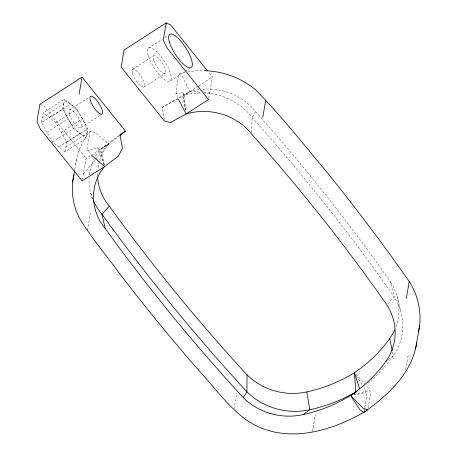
<?xml version="1.0" encoding="UTF-8"?>
<svg xmlns="http://www.w3.org/2000/svg" width="457" height="457" viewBox="0 0 457 457"><rect width="100%" height="100%" fill="white"/><g stroke="black" fill="none" stroke-linecap="round" stroke-linejoin="round"><path stroke-width="0.34" stroke-dasharray="2.29 1.71" d="M251.796 132.85L252.07 117.449L255.709 111.799A57.228 51.527 9.8 0 0 202.034 89.269M75.588 164.948C76.993 152.569 82.197 140.785 90.132 131.205L95.319 132.559L108.635 144.041A57.228 51.527 9.8 0 0 97.792 169.29M82.403 179.532L86.053 158.356L90.812 155.346M208.74 98.129L212.396 76.953L208.381 71.966M41.501 122.596L43.192 112.822L64.311 99.215L76.936 108.977L87.87 128.52L86.179 138.294L65.065 151.901L52.441 142.133L41.501 122.596L62.62 108.989L64.311 99.215M65.065 151.901L66.751 142.127L55.817 122.585L43.192 112.822M74.754 169.747L76.81 157.699M90.132 131.205L87.167 148.342L90.697 153.963M87.424 230.368L90.383 213.23M184.959 72.532L178.933 73.988L175.974 91.126L178.127 98.535M234.018 409.061L236.857 392.609M312.468 431.557L315.307 415.105M364.092 411.02L364.566 408.278M364.686 407.593L366.817 395.254L363.995 387.49M368.171 407.781L370.776 392.7L366.948 385.588L365.977 384.594M405.667 369.673L408.158 355.278M83.385 173.94L95.324 159.813M95.781 159.27L108.64 144.052L119.134 136.123M387.839 303.945L394.174 296.919L390.712 282.3A1927.723 1735.566 9.8 0 0 255.709 111.799M104.402 165.148L101.374 148.725L119.968 134.678M388.222 359.585L393.203 356.026A63.175 56.879 9.8 0 0 394.174 296.919A2029.183 1826.909 9.8 0 0 252.07 117.449A59.524 53.589 9.8 0 0 204.422 93.079M198.298 86.196L182.806 96.256L162.018 107.578L164.383 120.414M198.886 85.807L212.396 76.953M91.406 154.969L108.64 144.052L100.032 149.588A59.524 53.589 9.8 0 0 94.679 157.716M198.675 89.658A57.228 51.527 9.8 0 0 190.152 91.514L184.234 95.336L185.85 111.182M148.354 48.219L162.429 39.148M164.777 37.634L167.708 35.743M42.347 117.706L63.466 104.099M49.505 117.7L70.624 104.093M69.378 110.034L89.235 97.244M132.456 69.395L153.483 55.845M55.817 122.585L76.936 108.977M46.974 132.364L68.087 118.757M61.284 132.353L82.403 118.751M52.441 142.133L73.554 128.531L86.179 138.294M81.112 127.469L102.14 113.924M144.189 86.824L165.217 73.28M58.753 147.017L79.866 133.41M66.751 142.127L87.87 128.52M65.911 147.011L87.024 133.404M170.352 80.906L184.428 71.835M185.016 71.458L189.712 68.436M162.018 107.578L167.536 104.03L190.072 91.583L201.303 92.125M101.374 148.725L108.64 144.052M86.699 151.061L97.667 147.548L100.032 149.588L104.242 165.114M354.009 394.528L369.559 390.432M353.335 394.985L365.914 392.774M175.505 93.845L182.829 92.68L184.234 95.336A59.524 53.589 9.8 0 1 201.594 93.011M187.633 71.955L194.968 70.944L203.085 70.624M204.113 92.263L209.729 92.537M39.902 104.253L44.152 106.241L86.053 158.356M178.933 73.988L182.217 76.57L190.152 91.514M355.809 374.203L365.491 384.103M356.283 375.671L363.224 386.308M62.62 108.989L73.554 128.531M97.667 147.548L104.127 165.16M90.772 193.271L92.468 199.435M396.956 296.09L400.743 311.44M392.414 351.97L393.203 356.026A158.865 143.03 9.8 0 1 370.873 380.658M182.806 96.256L185.331 109.943M182.829 92.68L185.599 110.508M390.712 282.3A60.016 54.035 9.8 0 1 395.768 327.235M369.924 381.475A158.865 143.03 9.8 0 1 368.011 383.086M97.558 176.208A57.228 51.527 9.8 0 1 97.547 172.74M92.628 198.846A59.524 53.589 9.8 0 1 89.115 177.95M89.378 174.763A59.524 53.589 9.8 0 1 94.382 158.288M148.416 56.102A19.737 6.135 57.2 0 0 168.822 81.483A19.737 6.135 57.2 0 0 160.813 56.097A19.737 6.135 57.2 0 0 148.416 56.102M153.518 60.05A10.528 3.273 57.2 0 0 164.4 73.588A10.528 3.273 57.2 0 0 160.133 60.05A10.528 3.273 57.2 0 0 153.518 60.05M132.496 73.6A10.528 3.273 57.2 0 0 143.378 87.133A10.528 3.273 57.2 0 0 139.105 73.594A10.528 3.273 57.2 0 0 132.496 73.6M64.311 110.297A19.737 6.135 57.2 0 0 84.716 135.678A19.737 6.135 57.2 0 0 76.707 110.286A19.737 6.135 57.2 0 0 64.311 110.297M69.413 114.244A10.528 3.273 57.2 0 0 80.295 127.777A10.528 3.273 57.2 0 0 76.028 114.239A10.528 3.273 57.2 0 0 69.413 114.244"/><path stroke-width="0.69" d="M97.592 176.905A57.228 51.527 9.8 0 0 109.309 206.136A1927.723 1735.566 9.8 0 0 247.043 374.871L246.906 391.809L243.181 397.573A60.09 54.103 9.8 0 0 303.031 414.636A151.101 136.043 9.8 0 0 350.628 395.419L355.826 392.112M73.851 174.837C70.532 189.392 72.726 204.93 79.472 218.206C91.96 238.657 107.612 257.057 121.722 276.405C145.217 306.95 169.598 336.809 194.813 365.943C211.425 383.44 225.364 403.914 244.604 418.709C282.18 446.255 331.588 432.099 367.816 409.838L363.052 408.158L350.628 395.419M418.549 331.856C422.371 314.69 418.646 296.302 409.238 281.541C383.446 244.689 356.386 208.729 328.132 173.729C304.402 145.297 281.432 115.964 255.377 89.635C241.142 77.856 222.907 71.121 204.445 70.704M387.113 360.379L386.011 361.167A151.101 136.043 9.8 0 1 350.536 395.476L360.087 410.066L363.858 412.391C387.679 395.454 412.374 373.095 416.67 342.624M79.084 94.239L82.043 77.102L125.481 131.13L119.688 135.7M72.623 182.086L74.64 170.432M166.239 22.85L163.28 39.988L166.594 47.414L208.495 99.529L186.085 114.05L170.644 122.459L164.509 121.088L121.139 67.139L124.098 50.002L166.239 22.85L170.495 24.838L207.489 70.852M262.775 117.38L265.734 100.243M406.279 298.678L409.238 281.541M415.59 348.994L419.629 325.487M109.309 206.136L101.922 214.196L105.281 228.631A1930.042 1737.651 9.8 0 0 243.181 397.573M303.031 414.636L309.823 409.752A158.865 143.03 9.8 0 0 355.506 392.152M82.043 77.102L39.902 104.253L36.943 121.391L40.256 128.817L82.157 180.932L104.653 166.519L118.466 156.083L122.453 148.182L119.968 134.678L125.481 131.13M350.536 395.476L355.906 392.095L354.358 372.718A150.919 135.878 9.8 0 0 389.787 338.454A60.016 54.035 9.8 0 0 394.699 329.84M91.423 155.123L104.607 166.462A57.296 51.584 9.8 0 0 105.281 228.631M178.31 99.146L186.13 113.936A57.296 51.584 9.8 0 1 251.773 134.249A1930.042 1737.651 9.8 0 1 386.936 304.95A60.09 54.103 9.8 0 1 386.011 361.167M359.648 388.867L354.358 372.718A150.919 135.878 9.8 0 1 306.813 391.912A60.016 54.035 9.8 0 1 247.043 374.871M389.787 338.454L392.152 350.622M306.813 391.912L309.823 409.752A63.175 56.879 9.8 0 1 246.906 391.809A2029.183 1826.909 9.8 0 1 101.922 214.196A59.524 53.589 9.8 0 1 93.388 200.669M357.151 391.192A158.865 143.03 9.8 0 1 356.054 391.832M169.536 42.501A19.737 6.135 57.2 0 0 189.941 67.876A19.737 6.135 57.2 0 0 181.932 42.49A19.737 6.135 57.2 0 0 169.536 42.501M90.44 100.694A10.528 3.273 57.2 0 0 101.323 114.233A10.528 3.273 57.2 0 0 97.05 100.689A10.528 3.273 57.2 0 0 90.44 100.694"/></g></svg>
